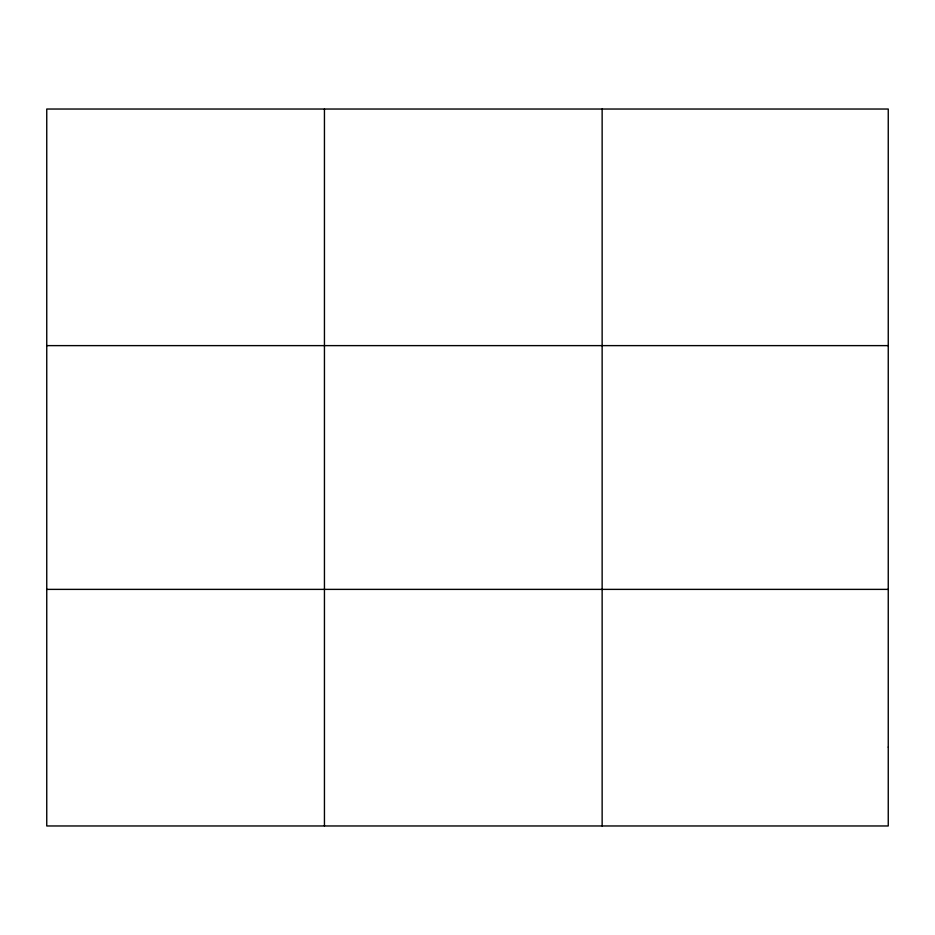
<?xml version="1.0" encoding="UTF-8"?>
<svg xmlns="http://www.w3.org/2000/svg" width="935" height="935" viewBox="0 0 935 935"><rect width="100%" height="100%" fill="white"/><g stroke="black" fill="none" stroke-linecap="round" stroke-linejoin="round"><path stroke-width="1.4" d="M324.445 109.033L324.445 825.967M602.14 109.033L602.14 825.967M46.75 345.623L888.25 345.623M46.75 589.377L888.25 589.377M888.25 747.1L888.25 825.967L46.75 825.967L46.75 109.033L888.25 109.033L888.25 747.1"/></g></svg>
